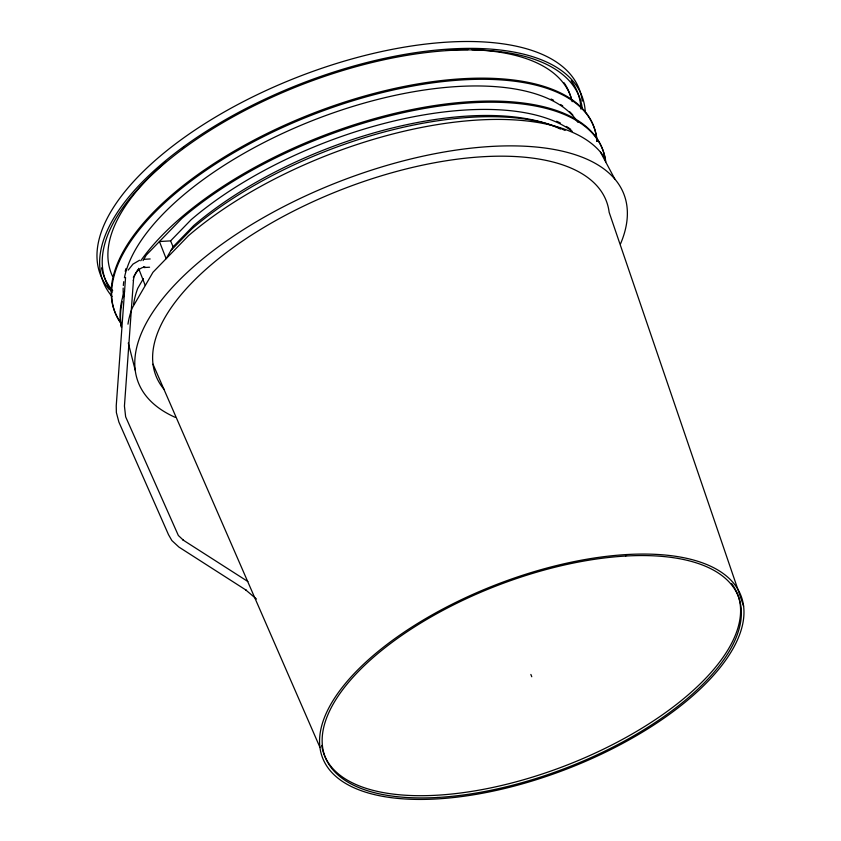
<?xml version="1.0" encoding="UTF-8"?>
<svg xmlns="http://www.w3.org/2000/svg" width="841" height="841" viewBox="0 0 841 841"><rect width="100%" height="100%" fill="white"/><g stroke="black" fill="none" stroke-linecap="round" stroke-linejoin="round"><path stroke-width="1.26" d="M143.643 267.049A4.1 2.155 84.6 0 0 145.304 267.291L143.779 267.501L144.2 267.049A13.509 11.112 -68.6 0 0 133.551 278.97L124.436 406.066L125.645 416.81L178.345 535.486L183.527 540.353L183.044 540.017L247.864 581.52M125.561 277.435L116.237 405.751L116.373 412.574L118.886 422.066L168.505 534.666L171.858 540.532L178.923 547.071L246.035 590.098L245.54 589.762L256.452 599.013M133.33 277.351L137.903 269.477M143.054 260.615L146.25 255.096L181.814 218.471A256.768 112.967 -21.2 0 1 442.902 105.588A256.768 112.967 -21.2 0 1 605.804 161.871M143.401 278.592L137.714 288.389A243.575 107.164 -21.2 0 0 133.593 304.316M560.411 129.03A243.312 107.049 -21.2 0 0 193.619 225.651L173.099 246.791L166.14 258.702L159.433 241.525L170.586 240.883L191.138 219.711A243.575 107.164 -21.2 0 1 572.206 131.291M128.2 270.098L132.962 264.127L139.574 260.237M625.672 556.027L626.839 554.534M170.944 250.481L192.032 228.752A247.475 108.878 -21.2 0 1 565.099 130.471M143.969 259.312L150.171 258.954M144.768 267.491L149.582 267.217M600.453 152.095L614.813 179.017M153.009 364.216L319.916 747.292M170.586 240.883L173.099 246.791M138.565 268.353L145.272 285.53M530.871 674.45L531.764 676.742M743.602 606.193A224.379 98.712 -21.2 0 0 414.991 625.094A224.379 98.712 -21.2 0 0 436.689 798.95A224.379 98.712 -21.2 0 0 743.602 606.193L609.147 212.31A241.556 106.271 -21.2 0 0 337.945 191.033A241.556 106.271 -21.2 0 0 164.279 389.604M128.284 342.981L135.212 370.145M133.246 280.4A4.1 0.746 5.7 0 1 133.425 280.61M731.544 583.486A221.74 97.556 -21.2 0 1 569.136 764.238A221.74 97.556 -21.2 0 1 321.704 745.452M175.422 417.43A260.416 114.565 -21.2 0 1 338.513 181.898A260.416 114.565 -21.2 0 1 620.595 243.69M120.063 322.145A256.768 112.967 -21.2 0 1 317.887 112.747A256.768 112.967 -21.2 0 1 597.163 141.362M120.358 322.092A256.768 112.967 -21.2 0 1 317.33 111.653A256.768 112.967 -21.2 0 1 596.805 141.435M571.155 80.704A254.035 111.758 -21.2 0 1 580.942 109.109M112.705 290.765A254.035 111.758 -21.2 0 1 101.488 267.869M112.032 296.495A256.768 112.967 -21.2 0 1 300.363 83.953A256.768 112.967 -21.2 0 1 585.252 111.653M123.553 296.61A244.594 107.606 -21.2 0 1 123.185 288.064M123.333 285.53A244.594 107.606 -21.2 0 1 123.753 281.672M124.415 277.74A244.594 107.606 -21.2 0 1 336.358 111.79A244.594 107.606 -21.2 0 1 577.946 122.355M112.62 276.489A246.161 108.3 -21.2 0 1 165.603 161.956M182.108 148.573A246.161 108.3 -21.2 0 1 184.158 147.028M446.403 50.04A246.161 108.3 -21.2 0 1 468.027 49.63M471.948 49.724A246.161 108.3 -21.2 0 1 572.216 101.666M112.053 292.258A254.035 111.758 -21.2 0 1 301.131 84.941A254.035 111.758 -21.2 0 1 582.34 108.899M109.362 289.619A256.768 112.967 -21.2 0 1 293.972 78.549A256.768 112.967 -21.2 0 1 582.256 101.162M127.958 324.174A256.715 112.936 -21.2 0 1 132.205 308.037L152.967 272.274L188.51 235.659A256.715 112.936 -21.2 0 1 425.641 126.655A256.715 112.936 -21.2 0 1 604.416 157.372M121.567 327.191A256.768 112.967 -21.2 0 1 122.239 301.698M123.27 297.661A256.768 112.967 -21.2 0 1 124.09 294.949M121.398 327.317A256.768 112.967 -21.2 0 1 124.552 291.081M140.762 260.752A256.768 112.967 -21.2 0 1 406.014 110.823A256.768 112.967 -21.2 0 1 605.362 160.726M556.637 121.22A243.627 107.185 -21.2 0 1 560.442 123.07M566.392 126.434A243.627 107.185 -21.2 0 1 570.766 129.356M125.204 271.275A244.647 107.627 -21.2 0 1 126.003 268.584M551.128 99.028A244.647 107.627 -21.2 0 1 553.609 100.31M560.59 104.484A244.647 107.627 -21.2 0 1 562.745 105.987M569.525 111.601A244.647 107.627 -21.2 0 1 572.847 115.038M564.08 82.796A246.266 108.342 -21.2 0 1 571.701 100.615M437.846 797.457A221.635 97.503 -21.2 0 0 741.016 607.055A221.635 97.503 -21.2 0 0 416.421 625.725A221.635 97.503 -21.2 0 0 437.846 797.457"/></g></svg>
